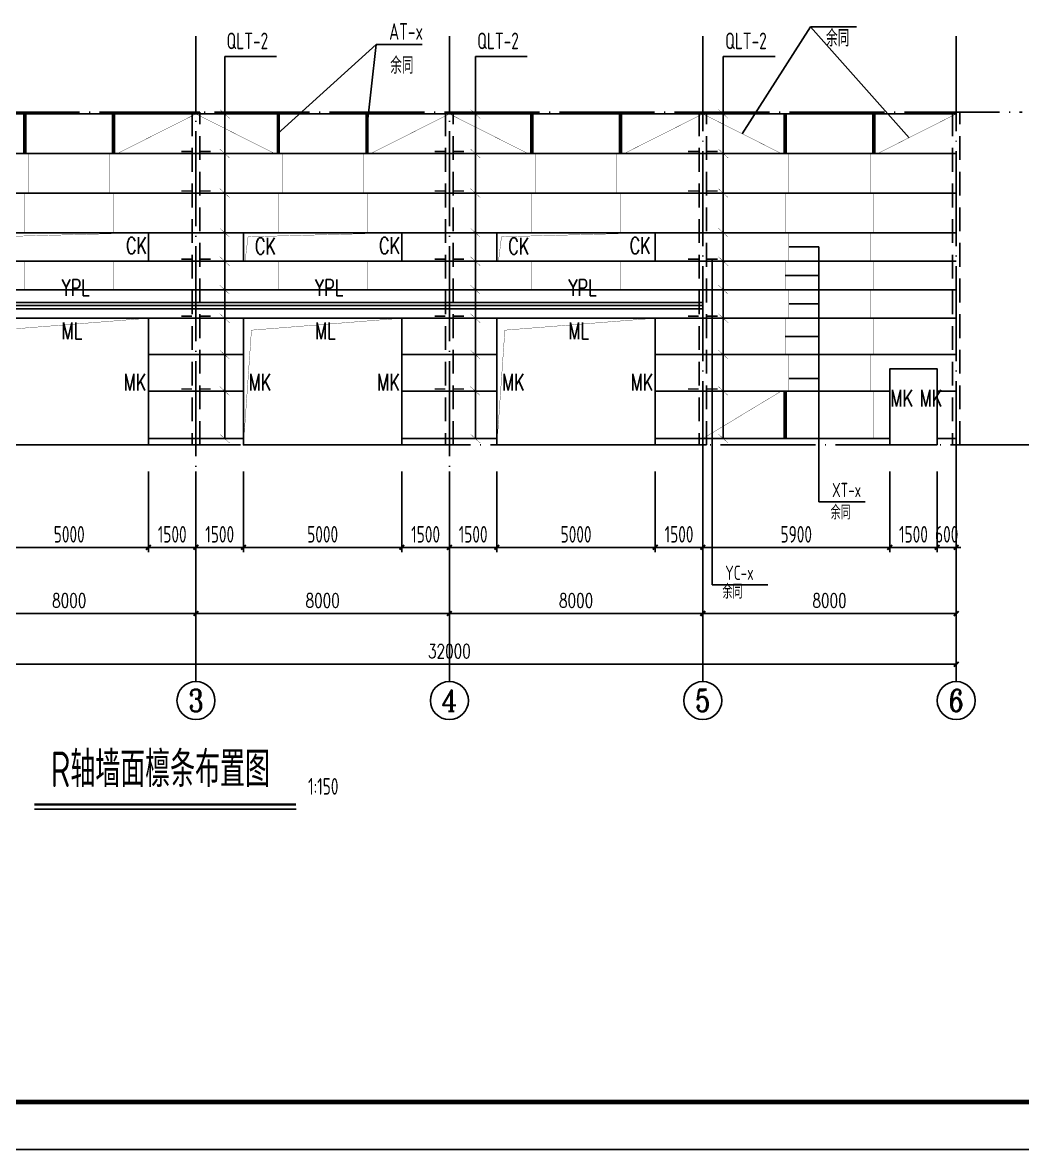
# Model space of a CAD drawing. Extents: x 899043 to 2598688, y -137197 to 211789.
# Drawn here: x 1861902 to 1893467, y 3985 to 39563 of the extents above; entities that cross this region are included whole.
import ezdxf
from ezdxf.enums import TextEntityAlignment as Align

# ---------------------------------------------------------------- set-up
doc = ezdxf.new("R2010")
doc.units = 0
doc.header["$LTSCALE"] = 1500
doc.header["$MEASUREMENT"] = 0
doc.linetypes.add('DASHED', pattern=[0.75, 0.5, -0.25])
doc.linetypes.add('DOTE', pattern=[2.42, 2, -0.2, 0.02, -0.2])
for name, color, linetype in [('00-tk', 151, 'Continuous'), ('AXIS', 3, 'Continuous'), ('AXIS_TEXT', 7, 'Continuous'), ('Boltx', 252, 'DASHED'), ('DIM', 3, 'Continuous'), ('GROUND', 253, 'Continuous'), ('HZ', 3, 'Continuous'), ('NUM', 7, 'Continuous'), ('PUB_TEXT', 7, 'Continuous'), ('TDB_文字', 7, 'Continuous'), ('THIN', 7, 'Continuous'), ('WINDOW', 4, 'Continuous'), ('文字', 7, 'Continuous')]:
    doc.layers.add(name, color=color, linetype=linetype)
doc.layers.add('钢板标注', color=9, linetype='Continuous', lineweight=18)
doc.styles.add('_TCH_AXIS', font='COMPLEX', dxfattribs={"bigfont": 'GBCBIG'})
doc.styles.add('_TCH_DIM', font='SIMPLEX', dxfattribs={"bigfont": 'GBCBIG'})
doc.styles.add('_TCH_DIM_T3', font='SIMPLEX', dxfattribs={"width": 0.705882, "bigfont": 'GBCBIG'})
doc.styles.add('COMPLEX', font='COMPLEX')
doc.styles.add('TSSD_Dimension', font='Tssdeng.shx', dxfattribs={"width": 0.7, "bigfont": 'hztxt.shx'})
doc.styles.add('TSSD_Label', font='Tssdeng.shx', dxfattribs={"width": 0.7, "bigfont": 'hztxt.shx'})
doc.styles.add('TSSD_Norm', font='Tssdeng.shx', dxfattribs={"bigfont": 'hztxt.shx'})
doc.dimstyles.new('_TCH_ARCH&&150', dxfattribs={"dimtxt": 446.25, "dimasz": 150, "dimexe": 375, "dimexo": 450, "dimgap": 189.375, "dimtad": 1, "dimdec": 0, "dimzin": 0, "dimdsep": 46, "dimtxsty": '_TCH_DIM_T3', "dimblk": 'ARCHTICK', "dimcen": 0.09, "dimclrt": 7, "dimazin": 2, "dimtfac": 1, "dimtdec": 0, "dimtix": 1, "dimtmove": 2, "dimatfit": 3, "dimfxl": 0, "dimtolj": 1, "dimtzin": 0, "dimarcsym": 0})
doc.dimstyles.new('TSSD_150_150', dxfattribs={"dimtxt": 525, "dimasz": 150, "dimexe": 150, "dimexo": 375, "dimgap": 150, "dimtad": 1, "dimdec": 0, "dimzin": 0, "dimdsep": 46, "dimtxsty": 'TSSD_Dimension', "dimblk": 'ARCHTICK', "dimblk1": 'ARCHTICK', "dimblk2": 'ARCHTICK', "dimcen": 0, "dimdle": 150, "dimclrt": 7, "dimadec": 0, "dimazin": 0, "dimtfac": 1, "dimtdec": 0, "dimtix": 1, "dimtmove": 2, "dimatfit": 3, "dimfxl": 0, "dimtolj": 1, "dimtzin": 0, "dimarcsym": 0})

# ---------------------------------------------------------------- blocks, each defined once
blk = doc.blocks.new('_ArchTick')
at = {"color": 0, "linetype": 'ByBlock', "const_width": 0.4}
blk.add_lwpolyline([(-0.5, -0.5), (0.5, 0.5)], dxfattribs=at)
blk = doc.blocks.new('*D810')
at = {"layer": 'AXIS', "color": 0, "lineweight": -2}
for p, q in [((1859376, 22287), (1859376, 20530)), ((1867376, 22287), (1867376, 20530)), ((1859376, 20905), (1867376, 20905))]:
    blk.add_line(p, q, dxfattribs=at)
at = {"layer": 'Defpoints', "color": 0}
for p in [(1859376, 22737), (1867376, 22737), (1867376, 20905)]:
    blk.add_point(p, dxfattribs=at)
at = {"layer": 'AXIS', "color": 0, "lineweight": -2, "xscale": 150, "yscale": 150, "zscale": 150, "rotation": 180}
blk.add_blockref('_ArchTick', (1859376, 20905), dxfattribs=at)
at = {"layer": 'AXIS', "color": 0, "lineweight": -2, "xscale": 150, "yscale": 150, "zscale": 150}
blk.add_blockref('_ArchTick', (1867376, 20905), dxfattribs=at)
at = {"layer": 'AXIS', "color": 7, "insert": (1863376, 21318), "char_height": 446.2, "attachment_point": 5, "style": '_TCH_DIM_T3'}
blk.add_mtext('\\A1;8000', dxfattribs=at)
blk = doc.blocks.new('*D811')
at = {"layer": 'AXIS', "color": 0, "lineweight": -2}
for p, q in [((1867376, 22287), (1867376, 20530)), ((1875376, 22287), (1875376, 20530)), ((1867376, 20905), (1875376, 20905))]:
    blk.add_line(p, q, dxfattribs=at)
at = {"layer": 'Defpoints', "color": 0}
for p in [(1867376, 22737), (1875376, 22737), (1875376, 20905)]:
    blk.add_point(p, dxfattribs=at)
at = {"layer": 'AXIS', "color": 0, "lineweight": -2, "xscale": 150, "yscale": 150, "zscale": 150, "rotation": 180}
blk.add_blockref('_ArchTick', (1867376, 20905), dxfattribs=at)
at = {"layer": 'AXIS', "color": 0, "lineweight": -2, "xscale": 150, "yscale": 150, "zscale": 150}
blk.add_blockref('_ArchTick', (1875376, 20905), dxfattribs=at)
at = {"layer": 'AXIS', "color": 7, "insert": (1871376, 21318), "char_height": 446.2, "attachment_point": 5, "style": '_TCH_DIM_T3'}
blk.add_mtext('\\A1;8000', dxfattribs=at)
blk = doc.blocks.new('*D812')
at = {"layer": 'AXIS', "color": 0, "lineweight": -2}
for p, q in [((1875376, 22287), (1875376, 20530)), ((1883376, 22287), (1883376, 20530)), ((1875376, 20905), (1883376, 20905))]:
    blk.add_line(p, q, dxfattribs=at)
at = {"layer": 'Defpoints', "color": 0}
for p in [(1875376, 22737), (1883376, 22737), (1883376, 20905)]:
    blk.add_point(p, dxfattribs=at)
at = {"layer": 'AXIS', "color": 0, "lineweight": -2, "xscale": 150, "yscale": 150, "zscale": 150, "rotation": 180}
blk.add_blockref('_ArchTick', (1875376, 20905), dxfattribs=at)
at = {"layer": 'AXIS', "color": 0, "lineweight": -2, "xscale": 150, "yscale": 150, "zscale": 150}
blk.add_blockref('_ArchTick', (1883376, 20905), dxfattribs=at)
at = {"layer": 'AXIS', "color": 7, "insert": (1879376, 21318), "char_height": 446.2, "attachment_point": 5, "style": '_TCH_DIM_T3'}
blk.add_mtext('\\A1;8000', dxfattribs=at)
blk = doc.blocks.new('*D813')
at = {"layer": 'AXIS', "color": 0, "lineweight": -2}
for p, q in [((1883376, 22287), (1883376, 20530)), ((1891376, 22287), (1891376, 20530)), ((1883376, 20905), (1891376, 20905))]:
    blk.add_line(p, q, dxfattribs=at)
at = {"layer": 'Defpoints', "color": 0}
for p in [(1883376, 22737), (1891376, 22737), (1891376, 20905)]:
    blk.add_point(p, dxfattribs=at)
at = {"layer": 'AXIS', "color": 0, "lineweight": -2, "xscale": 150, "yscale": 150, "zscale": 150, "rotation": 180}
blk.add_blockref('_ArchTick', (1883376, 20905), dxfattribs=at)
at = {"layer": 'AXIS', "color": 0, "lineweight": -2, "xscale": 150, "yscale": 150, "zscale": 150}
blk.add_blockref('_ArchTick', (1891376, 20905), dxfattribs=at)
at = {"layer": 'AXIS', "color": 7, "insert": (1887376, 21318), "char_height": 446.2, "attachment_point": 5, "style": '_TCH_DIM_T3'}
blk.add_mtext('\\A1;8000', dxfattribs=at)
blk = doc.blocks.new('*D814')
at = {"layer": 'AXIS', "color": 0, "lineweight": -2}
for p, q in [((1859376, 22287), (1859376, 18930)), ((1891376, 22287), (1891376, 18930)), ((1859376, 19305), (1891376, 19305))]:
    blk.add_line(p, q, dxfattribs=at)
at = {"layer": 'Defpoints', "color": 0}
for p in [(1859376, 22737), (1891376, 22737), (1891376, 19305)]:
    blk.add_point(p, dxfattribs=at)
at = {"layer": 'AXIS', "color": 0, "lineweight": -2, "xscale": 150, "yscale": 150, "zscale": 150, "rotation": 180}
blk.add_blockref('_ArchTick', (1859376, 19305), dxfattribs=at)
at = {"layer": 'AXIS', "color": 0, "lineweight": -2, "xscale": 150, "yscale": 150, "zscale": 150}
blk.add_blockref('_ArchTick', (1891376, 19305), dxfattribs=at)
at = {"layer": 'AXIS', "color": 7, "insert": (1875376, 19718), "char_height": 446.2, "attachment_point": 5, "style": '_TCH_DIM_T3'}
blk.add_mtext('\\A1;32000', dxfattribs=at)
blk = doc.blocks.new('_AXISO')
blk.add_circle((0, 0), 0.5)
at = {"layer": 'AXIS_TEXT', "style": 'COMPLEX', "width": 1.041667}
blk.add_attdef('A', text='', height=0.56, dxfattribs=at).set_placement((-0.25, -0.28), (0.25, -0.28), align=Align.FIT)
blk = doc.blocks.new('*D851')
at = {"layer": 'Defpoints', "color": 0}
for p in [(1860876, 25762), (1865876, 25762), (1865876, 22994)]:
    blk.add_point(p, dxfattribs=at)
at = {"layer": 'DIM', "color": 0, "lineweight": -2}
for p, q in [((1860876, 25387), (1860876, 22844)), ((1865876, 25387), (1865876, 22844)), ((1860726, 22994), (1866026, 22994))]:
    blk.add_line(p, q, dxfattribs=at)
at = {"layer": 'DIM', "color": 0, "lineweight": -2, "xscale": 150, "yscale": 150, "zscale": 150, "rotation": 180}
blk.add_blockref('_ArchTick', (1860876, 22994), dxfattribs=at)
at = {"layer": 'DIM', "color": 0, "lineweight": -2, "xscale": 150, "yscale": 150, "zscale": 150}
blk.add_blockref('_ArchTick', (1865876, 22994), dxfattribs=at)
at = {"layer": 'DIM', "color": 7, "insert": (1863376, 23406), "char_height": 525, "attachment_point": 5, "style": 'TSSD_Dimension'}
blk.add_mtext('\\A1;5000', dxfattribs=at)
blk = doc.blocks.new('*D852')
at = {"layer": 'Defpoints', "color": 0}
for p in [(1865876, 25762), (1867376, 25762), (1867376, 22994)]:
    blk.add_point(p, dxfattribs=at)
at = {"layer": 'DIM', "color": 0, "lineweight": -2}
for p, q in [((1865876, 25387), (1865876, 22844)), ((1867376, 25387), (1867376, 22844)), ((1865726, 22994), (1867526, 22994))]:
    blk.add_line(p, q, dxfattribs=at)
at = {"layer": 'DIM', "color": 0, "lineweight": -2, "xscale": 150, "yscale": 150, "zscale": 150, "rotation": 180}
blk.add_blockref('_ArchTick', (1865876, 22994), dxfattribs=at)
at = {"layer": 'DIM', "color": 0, "lineweight": -2, "xscale": 150, "yscale": 150, "zscale": 150}
blk.add_blockref('_ArchTick', (1867376, 22994), dxfattribs=at)
at = {"layer": 'DIM', "color": 7, "insert": (1866626, 23406), "char_height": 525, "attachment_point": 5, "style": 'TSSD_Dimension'}
blk.add_mtext('\\A1;1500', dxfattribs=at)
blk = doc.blocks.new('*D853')
at = {"layer": 'Defpoints', "color": 0}
for p in [(1867376, 25762), (1868876, 25762), (1868876, 22994)]:
    blk.add_point(p, dxfattribs=at)
at = {"layer": 'DIM', "color": 0, "lineweight": -2}
for p, q in [((1867376, 25387), (1867376, 22844)), ((1868876, 25387), (1868876, 22844)), ((1867226, 22994), (1869026, 22994))]:
    blk.add_line(p, q, dxfattribs=at)
at = {"layer": 'DIM', "color": 0, "lineweight": -2, "xscale": 150, "yscale": 150, "zscale": 150, "rotation": 180}
blk.add_blockref('_ArchTick', (1867376, 22994), dxfattribs=at)
at = {"layer": 'DIM', "color": 0, "lineweight": -2, "xscale": 150, "yscale": 150, "zscale": 150}
blk.add_blockref('_ArchTick', (1868876, 22994), dxfattribs=at)
at = {"layer": 'DIM', "color": 7, "insert": (1868126, 23406), "char_height": 525, "attachment_point": 5, "style": 'TSSD_Dimension'}
blk.add_mtext('\\A1;1500', dxfattribs=at)
blk = doc.blocks.new('*D854')
at = {"layer": 'Defpoints', "color": 0}
for p in [(1868876, 25762), (1873876, 25762), (1873876, 22994)]:
    blk.add_point(p, dxfattribs=at)
at = {"layer": 'DIM', "color": 0, "lineweight": -2}
for p, q in [((1868876, 25387), (1868876, 22844)), ((1873876, 25387), (1873876, 22844)), ((1868726, 22994), (1874026, 22994))]:
    blk.add_line(p, q, dxfattribs=at)
at = {"layer": 'DIM', "color": 0, "lineweight": -2, "xscale": 150, "yscale": 150, "zscale": 150, "rotation": 180}
blk.add_blockref('_ArchTick', (1868876, 22994), dxfattribs=at)
at = {"layer": 'DIM', "color": 0, "lineweight": -2, "xscale": 150, "yscale": 150, "zscale": 150}
blk.add_blockref('_ArchTick', (1873876, 22994), dxfattribs=at)
at = {"layer": 'DIM', "color": 7, "insert": (1871376, 23406), "char_height": 525, "attachment_point": 5, "style": 'TSSD_Dimension'}
blk.add_mtext('\\A1;5000', dxfattribs=at)
blk = doc.blocks.new('*D855')
at = {"layer": 'Defpoints', "color": 0}
for p in [(1873876, 25762), (1875376, 25762), (1875376, 22994)]:
    blk.add_point(p, dxfattribs=at)
at = {"layer": 'DIM', "color": 0, "lineweight": -2}
for p, q in [((1873876, 25387), (1873876, 22844)), ((1875376, 25387), (1875376, 22844)), ((1873726, 22994), (1875526, 22994))]:
    blk.add_line(p, q, dxfattribs=at)
at = {"layer": 'DIM', "color": 0, "lineweight": -2, "xscale": 150, "yscale": 150, "zscale": 150, "rotation": 180}
blk.add_blockref('_ArchTick', (1873876, 22994), dxfattribs=at)
at = {"layer": 'DIM', "color": 0, "lineweight": -2, "xscale": 150, "yscale": 150, "zscale": 150}
blk.add_blockref('_ArchTick', (1875376, 22994), dxfattribs=at)
at = {"layer": 'DIM', "color": 7, "insert": (1874626, 23406), "char_height": 525, "attachment_point": 5, "style": 'TSSD_Dimension'}
blk.add_mtext('\\A1;1500', dxfattribs=at)
blk = doc.blocks.new('*D856')
at = {"layer": 'Defpoints', "color": 0}
for p in [(1875376, 25762), (1876876, 25762), (1876876, 22994)]:
    blk.add_point(p, dxfattribs=at)
at = {"layer": 'DIM', "color": 0, "lineweight": -2}
for p, q in [((1875376, 25387), (1875376, 22844)), ((1876876, 25387), (1876876, 22844)), ((1875226, 22994), (1877026, 22994))]:
    blk.add_line(p, q, dxfattribs=at)
at = {"layer": 'DIM', "color": 0, "lineweight": -2, "xscale": 150, "yscale": 150, "zscale": 150, "rotation": 180}
blk.add_blockref('_ArchTick', (1875376, 22994), dxfattribs=at)
at = {"layer": 'DIM', "color": 0, "lineweight": -2, "xscale": 150, "yscale": 150, "zscale": 150}
blk.add_blockref('_ArchTick', (1876876, 22994), dxfattribs=at)
at = {"layer": 'DIM', "color": 7, "insert": (1876126, 23406), "char_height": 525, "attachment_point": 5, "style": 'TSSD_Dimension'}
blk.add_mtext('\\A1;1500', dxfattribs=at)
blk = doc.blocks.new('*D857')
at = {"layer": 'Defpoints', "color": 0}
for p in [(1876876, 25762), (1881876, 25762), (1881876, 22994)]:
    blk.add_point(p, dxfattribs=at)
at = {"layer": 'DIM', "color": 0, "lineweight": -2}
for p, q in [((1876876, 25387), (1876876, 22844)), ((1881876, 25387), (1881876, 22844)), ((1876726, 22994), (1882026, 22994))]:
    blk.add_line(p, q, dxfattribs=at)
at = {"layer": 'DIM', "color": 0, "lineweight": -2, "xscale": 150, "yscale": 150, "zscale": 150, "rotation": 180}
blk.add_blockref('_ArchTick', (1876876, 22994), dxfattribs=at)
at = {"layer": 'DIM', "color": 0, "lineweight": -2, "xscale": 150, "yscale": 150, "zscale": 150}
blk.add_blockref('_ArchTick', (1881876, 22994), dxfattribs=at)
at = {"layer": 'DIM', "color": 7, "insert": (1879376, 23406), "char_height": 525, "attachment_point": 5, "style": 'TSSD_Dimension'}
blk.add_mtext('\\A1;5000', dxfattribs=at)
blk = doc.blocks.new('*D858')
at = {"layer": 'Defpoints', "color": 0}
for p in [(1881876, 25762), (1883376, 25762), (1883376, 22994)]:
    blk.add_point(p, dxfattribs=at)
at = {"layer": 'DIM', "color": 0, "lineweight": -2}
for p, q in [((1881876, 25387), (1881876, 22844)), ((1883376, 25387), (1883376, 22844)), ((1881726, 22994), (1883526, 22994))]:
    blk.add_line(p, q, dxfattribs=at)
at = {"layer": 'DIM', "color": 0, "lineweight": -2, "xscale": 150, "yscale": 150, "zscale": 150, "rotation": 180}
blk.add_blockref('_ArchTick', (1881876, 22994), dxfattribs=at)
at = {"layer": 'DIM', "color": 0, "lineweight": -2, "xscale": 150, "yscale": 150, "zscale": 150}
blk.add_blockref('_ArchTick', (1883376, 22994), dxfattribs=at)
at = {"layer": 'DIM', "color": 7, "insert": (1882626, 23406), "char_height": 525, "attachment_point": 5, "style": 'TSSD_Dimension'}
blk.add_mtext('\\A1;1500', dxfattribs=at)
blk = doc.blocks.new('*D859')
at = {"layer": 'Defpoints', "color": 0}
for p in [(1883376, 25762), (1889276, 25762), (1889276, 22994)]:
    blk.add_point(p, dxfattribs=at)
at = {"layer": 'DIM', "color": 0, "lineweight": -2}
for p, q in [((1883376, 25387), (1883376, 22844)), ((1889276, 25387), (1889276, 22844)), ((1883226, 22994), (1889426, 22994))]:
    blk.add_line(p, q, dxfattribs=at)
at = {"layer": 'DIM', "color": 0, "lineweight": -2, "xscale": 150, "yscale": 150, "zscale": 150, "rotation": 180}
blk.add_blockref('_ArchTick', (1883376, 22994), dxfattribs=at)
at = {"layer": 'DIM', "color": 0, "lineweight": -2, "xscale": 150, "yscale": 150, "zscale": 150}
blk.add_blockref('_ArchTick', (1889276, 22994), dxfattribs=at)
at = {"layer": 'DIM', "color": 7, "insert": (1886326, 23406), "char_height": 525, "attachment_point": 5, "style": 'TSSD_Dimension'}
blk.add_mtext('\\A1;5900', dxfattribs=at)
blk = doc.blocks.new('*D860')
at = {"layer": 'Defpoints', "color": 0}
for p in [(1889276, 25762), (1890776, 25762), (1890776, 22994)]:
    blk.add_point(p, dxfattribs=at)
at = {"layer": 'DIM', "color": 0, "lineweight": -2}
for p, q in [((1889276, 25387), (1889276, 22844)), ((1890776, 25387), (1890776, 22844)), ((1889126, 22994), (1890926, 22994))]:
    blk.add_line(p, q, dxfattribs=at)
at = {"layer": 'DIM', "color": 0, "lineweight": -2, "xscale": 150, "yscale": 150, "zscale": 150, "rotation": 180}
blk.add_blockref('_ArchTick', (1889276, 22994), dxfattribs=at)
at = {"layer": 'DIM', "color": 0, "lineweight": -2, "xscale": 150, "yscale": 150, "zscale": 150}
blk.add_blockref('_ArchTick', (1890776, 22994), dxfattribs=at)
at = {"layer": 'DIM', "color": 7, "insert": (1890026, 23406), "char_height": 525, "attachment_point": 5, "style": 'TSSD_Dimension'}
blk.add_mtext('\\A1;1500', dxfattribs=at)
blk = doc.blocks.new('*D861')
at = {"layer": 'Defpoints', "color": 0}
for p in [(1890776, 25762), (1891376, 25762), (1891376, 22994)]:
    blk.add_point(p, dxfattribs=at)
at = {"layer": 'DIM', "color": 0, "lineweight": -2}
for p, q in [((1890776, 25387), (1890776, 22844)), ((1891376, 25387), (1891376, 22844)), ((1890776, 22994), (1890626, 22994)), ((1890776, 22994), (1891376, 22994)), ((1891376, 22994), (1891526, 22994))]:
    blk.add_line(p, q, dxfattribs=at)
at = {"layer": 'DIM', "color": 0, "lineweight": -2, "xscale": 150, "yscale": 150, "zscale": 150}
blk.add_blockref('_ArchTick', (1890776, 22994), dxfattribs=at)
at = {"layer": 'DIM', "color": 0, "lineweight": -2, "xscale": 150, "yscale": 150, "zscale": 150, "rotation": 180}
blk.add_blockref('_ArchTick', (1891376, 22994), dxfattribs=at)
at = {"layer": 'DIM', "color": 7, "insert": (1891076, 23406), "char_height": 525, "attachment_point": 5, "style": 'TSSD_Dimension'}
blk.add_mtext('\\A1;600', dxfattribs=at)
blk = doc.blocks.new('A$C16496DF1')
at = {"layer": '00-tk'}
blk.add_line((176850, 1500), (3750, 1500), dxfattribs=at)
at = {"layer": '00-tk', "linetype": 'Continuous'}
blk.add_line((178350, 0), (0, 0), dxfattribs=at)
at = {"layer": '00-tk', "const_width": 150}
blk.add_lwpolyline([(3750, 124650), (176850, 124650), (176850, 1500), (3750, 1500)], close=True, dxfattribs=at)

msp = doc.modelspace()

# ---------------------------------------------------------------- linework, layer by layer
at = {"color": 2, "linetype": 'ByBlock'}
for p, q in [((1868282.8, 26427.9), (1868282.8, 38488.6)), ((1868282.8, 38488.6), (1869918.4, 38488.6)), ((1876195.5, 26427.9), (1876195.5, 38488.6)), ((1876195.5, 38488.6), (1877831.1, 38488.6)), ((1884022.1, 26427.9), (1884022.1, 38488.6)), ((1884022.1, 38488.6), (1885657.7, 38488.6)), ((1891376.2, 36677.9), (1837376.2, 36677.9)), ((1891376.2, 35427.9), (1837376.2, 35427.9)), ((1891376.2, 34177.9), (1837376.2, 34177.9)), ((1891376.2, 32927.9), (1837376.2, 32927.9)), ((1891376.2, 32027.9), (1837376.2, 32027.9)), ((1891376.2, 31127.9), (1837376.2, 31127.9)), ((1891376.2, 30227.9), (1837376.2, 30227.9)), ((1868876.2, 29077.9), (1865876.2, 29077.9)), ((1876876.2, 29077.9), (1873876.2, 29077.9)), ((1891376.2, 29077.9), (1881876.2, 29077.9)), ((1868876.2, 27927.9), (1865876.2, 27927.9)), ((1876876.2, 27927.9), (1873876.2, 27927.9)), ((1889276.2, 27927.9), (1881876.2, 27927.9)), ((1891376.2, 27927.9), (1890776.2, 27927.9)), ((1868876.2, 26427.9), (1865876.2, 26427.9)), ((1876876.2, 26427.9), (1873876.2, 26427.9)), ((1889276.2, 26427.9), (1881876.2, 26427.9)), ((1891376.2, 26427.9), (1890776.2, 26427.9))]:
    msp.add_line(p, q, dxfattribs=at)
for points in [[(1861946.2, 35427.9), (1861946.2, 36677.9), (1862006.2, 36677.9), (1862006.2, 35427.9)], [(1864806.2, 35427.9), (1864806.2, 36677.9), (1864746.2, 36677.9), (1864746.2, 35427.9)], [(1869946.2, 35427.9), (1869946.2, 36677.9), (1870006.2, 36677.9), (1870006.2, 35427.9)], [(1872806.2, 35427.9), (1872806.2, 36677.9), (1872746.2, 36677.9), (1872746.2, 35427.9)], [(1877946.2, 35427.9), (1877946.2, 36677.9), (1878006.2, 36677.9), (1878006.2, 35427.9)], [(1880806.2, 35427.9), (1880806.2, 36677.9), (1880746.2, 36677.9), (1880746.2, 35427.9)], [(1885946.2, 35427.9), (1885946.2, 36677.9), (1886006.2, 36677.9), (1886006.2, 35427.9)], [(1888806.2, 35427.9), (1888806.2, 36677.9), (1888746.2, 36677.9), (1888746.2, 35427.9)], [(1885946.2, 27927.9), (1885946.2, 26427.9), (1886006.2, 26427.9), (1886006.2, 27927.9)]]:
    msp.add_lwpolyline(points, close=True, dxfattribs=at)
at = {"color": 2, "linetype": 'ByBlock', "const_width": 10}
for points in [[(1861976.2, 35427.9), (1861976.2, 36677.9)], [(1864776.2, 35427.9), (1864776.2, 36677.9)], [(1867376.2, 36677.9), (1864896.2, 35427.9)], [(1867376.2, 36677.9), (1869856.2, 35427.9)], [(1868435.4, 36538.5), (1868130.1, 36817.2)], [(1869976.2, 35427.9), (1869976.2, 36677.9)], [(1872776.2, 35427.9), (1872776.2, 36677.9)], [(1875376.2, 36677.9), (1872896.2, 35427.9)], [(1875376.2, 36677.9), (1877856.2, 35427.9)], [(1876348.2, 36538.5), (1876042.9, 36817.2)], [(1877976.2, 35427.9), (1877976.2, 36677.9)], [(1880776.2, 35427.9), (1880776.2, 36677.9)], [(1883376.2, 36677.9), (1880896.2, 35427.9)], [(1883376.2, 36677.9), (1885856.2, 35427.9)], [(1884174.8, 36538.5), (1883869.5, 36817.2)], [(1885976.2, 35427.9), (1885976.2, 36677.9)], [(1888776.2, 35427.9), (1888776.2, 36677.9)], [(1891376.2, 36677.9), (1888896.2, 35427.9)], [(1862096.2, 34177.9), (1862096.2, 35427.9)], [(1864656.2, 34177.9), (1864656.2, 35427.9)], [(1868435.4, 35288.5), (1868130.1, 35567.2)], [(1870096.2, 34177.9), (1870096.2, 35427.9)], [(1872656.2, 34177.9), (1872656.2, 35427.9)], [(1876348.2, 35288.5), (1876042.9, 35567.2)], [(1878096.2, 34177.9), (1878096.2, 35427.9)], [(1880656.2, 34177.9), (1880656.2, 35427.9)], [(1884174.8, 35288.5), (1883869.5, 35567.2)], [(1886096.2, 34177.9), (1886096.2, 35427.9)], [(1888656.2, 34177.9), (1888656.2, 35427.9)], [(1861976.2, 32927.9), (1861976.2, 34177.9)], [(1864776.2, 32927.9), (1864776.2, 34177.9)], [(1868435.4, 34038.5), (1868130.1, 34317.2)], [(1869976.2, 32927.9), (1869976.2, 34177.9)], [(1872776.2, 32927.9), (1872776.2, 34177.9)], [(1876348.2, 34038.5), (1876042.9, 34317.2)], [(1877976.2, 32927.9), (1877976.2, 34177.9)], [(1880776.2, 32927.9), (1880776.2, 34177.9)], [(1884174.8, 34038.5), (1883869.5, 34317.2)], [(1885976.2, 32927.9), (1885976.2, 34177.9)], [(1888776.2, 32927.9), (1888776.2, 34177.9)], [(1868435.4, 32788.5), (1868130.1, 33067.2)], [(1876348.2, 32788.5), (1876042.9, 33067.2)], [(1884174.8, 32788.5), (1883869.5, 33067.2)], [(1886096.2, 32027.9), (1886096.2, 32927.9)], [(1888656.2, 32027.9), (1888656.2, 32927.9)], [(1861976.2, 31127.9), (1861976.2, 32027.9)], [(1864776.2, 31127.9), (1864776.2, 32027.9)], [(1868435.4, 31888.5), (1868130.1, 32167.2)], [(1869976.2, 31127.9), (1869976.2, 32027.9)], [(1872776.2, 31127.9), (1872776.2, 32027.9)], [(1876348.2, 31888.5), (1876042.9, 32167.2)], [(1877976.2, 31127.9), (1877976.2, 32027.9)], [(1880776.2, 31127.9), (1880776.2, 32027.9)], [(1884174.8, 31888.5), (1883869.5, 32167.2)], [(1885976.2, 31127.9), (1885976.2, 32027.9)], [(1888776.2, 31127.9), (1888776.2, 32027.9)], [(1868435.4, 30988.5), (1868130.1, 31267.2)], [(1876348.2, 30988.5), (1876042.9, 31267.2)], [(1884174.8, 30988.5), (1883869.5, 31267.2)], [(1886096.2, 30227.9), (1886096.2, 31127.9)], [(1888656.2, 30227.9), (1888656.2, 31127.9)], [(1868435.4, 30088.5), (1868130.1, 30367.2)], [(1876348.2, 30088.5), (1876042.9, 30367.2)], [(1884174.8, 30088.5), (1883869.5, 30367.2)], [(1885976.2, 29077.9), (1885976.2, 30227.9)], [(1888776.2, 29077.9), (1888776.2, 30227.9)], [(1868435.4, 28938.5), (1868130.1, 29217.2)], [(1876348.2, 28938.5), (1876042.9, 29217.2)], [(1884174.8, 28938.5), (1883869.5, 29217.2)], [(1886096.2, 27927.9), (1886096.2, 29077.9)], [(1888656.2, 27927.9), (1888656.2, 29077.9)], [(1868435.4, 27788.5), (1868130.1, 28067.2)], [(1876348.2, 27788.5), (1876042.9, 28067.2)], [(1883376.2, 26427.9), (1885856.2, 27927.9)], [(1884174.8, 27788.5), (1883869.5, 28067.2)], [(1885976.2, 26427.9), (1885976.2, 27927.9)], [(1888776.2, 26427.9), (1888776.2, 27927.9)], [(1868435.4, 26288.5), (1868130.1, 26567.2)], [(1876348.2, 26288.5), (1876042.9, 26567.2)], [(1884174.8, 26288.5), (1883869.5, 26567.2)]]:
    msp.add_lwpolyline(points, dxfattribs=at)
at = {"linetype": 'ByBlock', "const_width": 10}
for points in [[(1860926.2, 32027.9), (1861021, 32799.6), (1865876.2, 32927.9)], [(1868926.2, 32027.9), (1869021, 32799.6), (1873876.2, 32927.9)], [(1876926.2, 32027.9), (1877021, 32799.6), (1881876.2, 32927.9)], [(1860876.2, 26227.9), (1861127.8, 29850.7), (1865876.2, 30227.9)], [(1868876.2, 26227.9), (1869127.8, 29850.7), (1873876.2, 30227.9)], [(1876876.2, 26227.9), (1877127.8, 29850.7), (1881876.2, 30227.9)]]:
    msp.add_lwpolyline(points, dxfattribs=at)
at = {"layer": 'AXIS', "color": 253, "linetype": 'DOTE'}
for p, q in [((1867376.2, 22239.5), (1867376.2, 39133.2)), ((1875376.2, 22239.5), (1875376.2, 39133.2)), ((1883376.2, 39133.2), (1883376.2, 22239.5)), ((1891376.2, 39133.2), (1891376.2, 22239.5)), ((1835294.2, 36727.9), (1893462.2, 36727.9)), ((1833114.1, 26227.9), (1895740.5, 26227.9))]:
    msp.add_line(p, q, dxfattribs=at)
at = {"layer": 'AXIS'}
for p, q in [((1867376.2, 22239.5), (1867376.2, 18757.4)), ((1875376.2, 22239.5), (1875376.2, 18757.4)), ((1883376.2, 22239.5), (1883376.2, 18757.4)), ((1891376.2, 22239.5), (1891376.2, 18757.4))]:
    msp.add_line(p, q, dxfattribs=at)
at = {"layer": 'Boltx', "color": 4}
for points in [[(1867258.7, 36727.9), (1867258.7, 26227.9), (1867493.7, 26227.9), (1867493.7, 36727.9)], [(1875258.7, 36727.9), (1875258.7, 26227.9), (1875493.7, 26227.9), (1875493.7, 36727.9)], [(1883258.7, 36727.9), (1883258.7, 26227.9), (1883493.7, 26227.9), (1883493.7, 36727.9)], [(1891258.7, 36727.9), (1891258.7, 26227.9), (1891493.7, 26227.9), (1891493.7, 36727.9)]]:
    msp.add_lwpolyline(points, close=True, dxfattribs=at)
at = {"layer": 'GROUND'}
msp.add_lwpolyline([(1837376.2, 30727.9), (1837376.2, 30527.9), (1883376.2, 30527.9), (1883376.2, 30727.9), (1837376.2, 30727.9)], dxfattribs=at)
at = {"layer": 'HZ', "linetype": 'ByBlock'}
for p, q in [((1886777.1, 39429.1), (1884616.2, 36052.9)), ((1886777.1, 39429.1), (1888230.6, 39429.1)), ((1886777.1, 39429.1), (1889887.8, 35927.7)), ((1869946.2, 36052.9), (1873061.7, 38865.9)), ((1872746.2, 36052.9), (1873061.7, 38865.9)), ((1873061.7, 38865.9), (1874515.2, 38865.9)), ((1887038.4, 32477.9), (1886096.2, 32477.9)), ((1887038.4, 24428), (1887038.4, 32477.9)), ((1883670.6, 32089), (1883670.6, 21815.3)), ((1887038.4, 31577.9), (1885976.2, 31577.9)), ((1887038.4, 30677.9), (1886096.2, 30677.9)), ((1887038.4, 29652.9), (1885976.2, 29652.9)), ((1887038.4, 28324.3), (1886096.2, 28324.3)), ((1887038.4, 24428), (1888496.8, 24428)), ((1883670.6, 21815.3), (1885430, 21815.3))]:
    msp.add_line(p, q, dxfattribs=at)
at = {"layer": 'NUM', "const_width": 75}
msp.add_lwpolyline([(1862277.6, 14877.5), (1870539, 14877.5)], dxfattribs=at)
at = {"layer": 'NUM'}
msp.add_lwpolyline([(1862277.6, 14727.5), (1870539, 14727.5)], dxfattribs=at)
at = {"layer": 'TDB_文字', "color": 4, "linetype": 'ByBlock', "const_width": 50}
msp.add_lwpolyline([(1837376.2, 30627.9), (1883376.2, 30627.9)], dxfattribs=at)
at = {"layer": 'WINDOW', "linetype": 'ByBlock', "const_width": 50}
for points in [[(1866910.9, 35494), (1867250.7, 35494)], [(1867500.7, 35494.2), (1867840.5, 35494.2)], [(1874910.9, 35494), (1875250.7, 35494)], [(1875500.7, 35494.2), (1875840.5, 35494.2)], [(1882910.9, 35494), (1883250.7, 35494)], [(1883500.7, 35494.2), (1883840.5, 35494.2)], [(1866910.9, 34244), (1867250.7, 34244)], [(1867500.7, 34244.2), (1867840.5, 34244.2)], [(1874910.9, 34244), (1875250.7, 34244)], [(1875500.7, 34244.2), (1875840.5, 34244.2)], [(1882910.9, 34244), (1883250.7, 34244)], [(1883500.7, 34244.2), (1883840.5, 34244.2)], [(1866910.9, 32088.8), (1867250.7, 32088.8)], [(1867500.7, 32089), (1867840.5, 32089)], [(1874910.9, 32088.8), (1875250.7, 32088.8)], [(1875500.7, 32089), (1875840.5, 32089)], [(1882910.9, 32088.8), (1883250.7, 32088.8)], [(1883500.7, 32089), (1883840.5, 32089)], [(1866910.9, 30294), (1867250.7, 30294)], [(1867500.7, 30294.2), (1867840.5, 30294.2)], [(1874910.9, 30294), (1875250.7, 30294)], [(1875500.7, 30294.2), (1875840.5, 30294.2)], [(1882910.9, 30294), (1883250.7, 30294)], [(1883500.7, 30294.2), (1883840.5, 30294.2)], [(1866910.9, 27994), (1867250.7, 27994)], [(1867500.7, 27994.2), (1867840.5, 27994.2)], [(1874910.9, 27994), (1875250.7, 27994)], [(1875500.7, 27994.2), (1875840.5, 27994.2)], [(1882910.9, 27994), (1883250.7, 27994)], [(1883500.7, 27994.2), (1883840.5, 27994.2)]]:
    msp.add_lwpolyline(points, dxfattribs=at)
at = {"layer": 'WINDOW'}
for points in [[(1865876.2, 32027.9), (1860876.2, 32027.9), (1860876.2, 32927.9), (1865876.2, 32927.9)], [(1873876.2, 32027.9), (1868876.2, 32027.9), (1868876.2, 32927.9), (1873876.2, 32927.9)], [(1881876.2, 32027.9), (1876876.2, 32027.9), (1876876.2, 32927.9), (1881876.2, 32927.9)], [(1865876.2, 26227.9), (1860876.2, 26227.9), (1860876.2, 30227.9), (1865876.2, 30227.9)], [(1873876.2, 26227.9), (1868876.2, 26227.9), (1868876.2, 30227.9), (1873876.2, 30227.9)], [(1881876.2, 26227.9), (1876876.2, 26227.9), (1876876.2, 30227.9), (1881876.2, 30227.9)], [(1890776.2, 26227.9), (1889276.2, 26227.9), (1889276.2, 28627.9), (1890776.2, 28627.9)]]:
    msp.add_lwpolyline(points, close=True, dxfattribs=at)

# ---------------------------------------------------------------- block references
at = {"layer": 'AXIS'}
ref = msp.add_blockref('_AXISO', (1867376.2, 18157.4), dxfattribs=dict(at, xscale=1200, yscale=1200, zscale=1200))
ref.add_attrib('A', '3', dxfattribs={"layer": 'AXIS_TEXT', "height": 698.9, "style": '_TCH_AXIS'}).set_placement((1867143.2, 17808), (1867609.2, 17808), align=Align.FIT)
ref = msp.add_blockref('_AXISO', (1875376.2, 18157.4), dxfattribs=dict(at, xscale=1200, yscale=1200, zscale=1200))
ref.add_attrib('A', '4', dxfattribs={"layer": 'AXIS_TEXT', "height": 668.2, "style": '_TCH_AXIS'}).set_placement((1875121.7, 17823.3), (1875630.7, 17823.3), align=Align.FIT)
ref = msp.add_blockref('_AXISO', (1883376.2, 18157.4), dxfattribs=dict(at, xscale=1200, yscale=1200, zscale=1200))
ref.add_attrib('A', '5', dxfattribs={"layer": 'AXIS_TEXT', "height": 698.9, "style": '_TCH_AXIS'}).set_placement((1883143.2, 17808), (1883609.2, 17808), align=Align.FIT)
ref = msp.add_blockref('_AXISO', (1891376.2, 18157.4), dxfattribs=dict(at, xscale=1200, yscale=1200, zscale=1200))
ref.add_attrib('A', '6', dxfattribs={"layer": 'AXIS_TEXT', "height": 698.9, "style": '_TCH_AXIS'}).set_placement((1891143.2, 17808), (1891609.2, 17808), align=Align.FIT)
at = {"layer": '钢板标注', "color": 2, "linetype": 'ByBlock'}
msp.add_blockref('A$C16496DF1', (1825083.5, 3985.4), dxfattribs=at)

# ---------------------------------------------------------------- texts
at = {"layer": 'NUM', "style": 'TSSD_Dimension', "width": 0.7}
for s, height, p in [('R轴墙面檩条布置图', 1125, (1862791, 15089.1)), ('1:150', 525, (1870914, 15027.5))]:
    msp.add_text(s, height=height, dxfattribs=at).set_placement(p, align=Align.BOTTOM_LEFT)
at = {"layer": 'PUB_TEXT', "style": '_TCH_DIM', "width": 0.705882}
for s, p in [('CK', (1865168.7, 32257)), ('CK', (1869235.3, 32244)), ('CK', (1873156.3, 32257)), ('CK', (1877235.3, 32244)), ('CK', (1881067.2, 32257)), ('YPL', (1863136.2, 30929.5)), ('YPL', (1871136.2, 30929.5)), ('YPL', (1879136.2, 30929.5)), ('ML', (1863136.2, 29569.2)), ('ML', (1871136.2, 29569.2)), ('ML', (1879136.2, 29569.2)), ('MK', (1865100.5, 27942.9)), ('MK', (1869040.5, 27946.9)), ('MK', (1873100.5, 27942.9)), ('MK', (1877040.5, 27946.9)), ('MK', (1881100.5, 27942.9)), ('MK', (1889303.3, 27442.9)), ('MK', (1890226.4, 27442.9))]:
    msp.add_text(s, height=525, dxfattribs=at).set_placement(p)
at = {"layer": 'THIN', "style": 'TSSD_Label', "width": 0.7}
for s, p in [('AT-x', (1873475.6, 39017.7)), ('余同', (1887267, 38808.3)), ('余同', (1873508.4, 37947.4))]:
    msp.add_text(s, height=525, dxfattribs=at).set_placement(p)
for p in [(1869655.8, 38563.6), (1877568.6, 38563.6), (1885395.2, 38563.6)]:
    msp.add_text('QLT-2', height=525, dxfattribs=at).set_placement(p, align=Align.BOTTOM_RIGHT)
at = {"layer": '文字', "style": 'TSSD_Norm', "width": 0.7}
for s, p in [('XT-x', (1887457.2, 24579.7)), ('余同', (1887413.2, 23874.8)), ('YC-x', (1884084.5, 21967.1)), ('余同', (1883998.4, 21374.4))]:
    msp.add_text(s, height=450, dxfattribs=at).set_placement(p)

# ---------------------------------------------------------------- dimensions: what is measured, and where the dimension line sits
at = {"layer": 'AXIS'}
for p1, p2, distance, picture, middle in [((1859376.2, 22737.3), (1867376.2, 22737.3), -1831.9, '*D810', (1863376.2, 21317.9)), ((1859376.2, 22737.3), (1891376.2, 22737.3), -3431.9, '*D814', (1875376.2, 19717.9)), ((1867376.2, 22737.3), (1875376.2, 22737.3), -1831.9, '*D811', (1871376.2, 21317.9)), ((1875376.2, 22737.3), (1883376.2, 22737.3), -1831.9, '*D812', (1879376.2, 21317.9)), ((1883376.2, 22737.3), (1891376.2, 22737.3), -1831.9, '*D813', (1887376.2, 21317.9))]:
    dim = msp.add_aligned_dim(p1=p1, p2=p2, distance=distance, dimstyle='_TCH_ARCH&&150', dxfattribs=at)
    dim.commit()
    dim.dimension.update_dxf_attribs({"geometry": picture, "text_midpoint": middle})
at = {"layer": 'DIM'}
for base, p1, p2, picture, middle in [((1865876.2, 22993.7), (1860876.2, 25761.9), (1865876.2, 25761.9), '*D851', (1863376.2, 23406.2)), ((1867376.2, 22993.7), (1865876.2, 25761.9), (1867376.2, 25761.9), '*D852', (1866626.2, 23406.2)), ((1868876.2, 22993.7), (1867376.2, 25761.9), (1868876.2, 25761.9), '*D853', (1868126.2, 23406.2)), ((1873876.2, 22993.7), (1868876.2, 25761.9), (1873876.2, 25761.9), '*D854', (1871376.2, 23406.2)), ((1875376.2, 22993.7), (1873876.2, 25761.9), (1875376.2, 25761.9), '*D855', (1874626.2, 23406.2)), ((1876876.2, 22993.7), (1875376.2, 25761.9), (1876876.2, 25761.9), '*D856', (1876126.2, 23406.2)), ((1881876.2, 22993.7), (1876876.2, 25761.9), (1881876.2, 25761.9), '*D857', (1879376.2, 23406.2)), ((1883376.2, 22993.7), (1881876.2, 25761.9), (1883376.2, 25761.9), '*D858', (1882626.2, 23406.2)), ((1889276.2, 22993.7), (1883376.2, 25761.9), (1889276.2, 25761.9), '*D859', (1886326.2, 23406.2)), ((1890776.2, 22993.7), (1889276.2, 25761.9), (1890776.2, 25761.9), '*D860', (1890026.2, 23406.2)), ((1891376.2, 22993.7), (1890776.2, 25761.9), (1891376.2, 25761.9), '*D861', (1891076.2, 23406.2))]:
    dim = msp.add_linear_dim(base=base, p1=p1, p2=p2, dimstyle='TSSD_150_150', dxfattribs=at)
    dim.commit()
    dim.dimension.update_dxf_attribs({"geometry": picture, "text_midpoint": middle})

doc.saveas('drawing.dxf')
